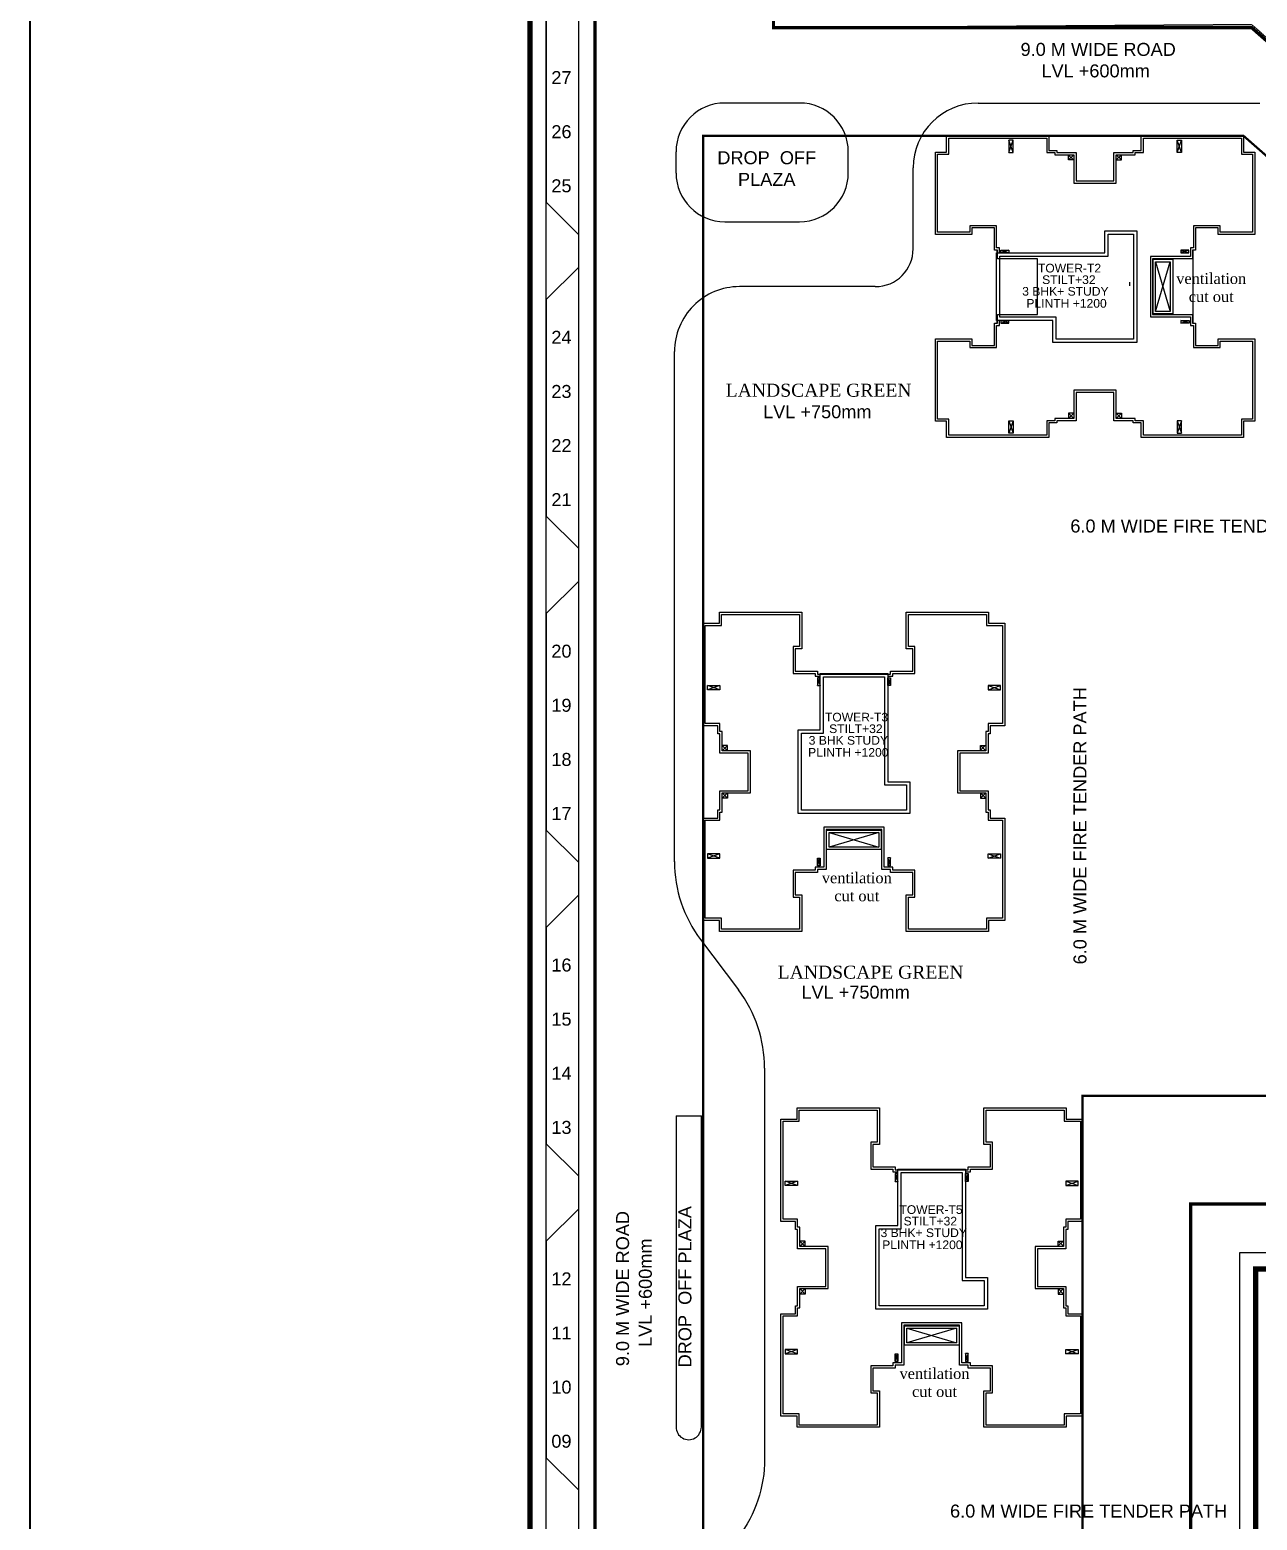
# Model space of a CAD drawing. Header units: millimetres. Extents: x 2061841 to 105821645, y -77612 to 48520811.
# Drawn here: x 105485084 to 105487679, y 48458273 to 48461424 of the extents above; entities that cross this region are included whole.
import ezdxf

# ---------------------------------------------------------------- set-up
doc = ezdxf.new("R2010")
doc.units = ezdxf.units.MM
doc.header["$LTSCALE"] = 10
doc.header["$MEASUREMENT"] = 0
for name, pattern in [('CENTER', [2, 1.25, -0.25, 0.25, -0.25]), ('DASHDOT', [1, 0.5, -0.25, 0, -0.25]), ('HIDDEN', [0.375, 0.25, -0.125])]:
    doc.linetypes.add(name, pattern=pattern)
for name, color, linetype in [('AC-GRND', 1, 'Continuous'), ('BORDER', 5, 'Continuous'), ('S-OPENING', 6, 'Continuous'), ('SHEET-TEXT', 7, 'Continuous')]:
    doc.layers.add(name, color=color, linetype=linetype)
doc.styles.add('Century', font='swiss.ttf')
doc.styles.add('Times', font='times.ttf')

# ---------------------------------------------------------------- blocks, each defined once
blk = doc.blocks.new('A$C82ecaa04')
at = {"layer": 'AC-GRND', "color": 2, "linetype": 'HIDDEN', "ltscale": 5}
blk.add_lwpolyline([(36173, -285933), (36173, -51647), (12900, -51647, -0.4142136), (8700, -47447), (8700, -46249), (8700, -38373), (6000, -38373), (6000, -27750), (6000, -24542), (8700, -24542), (8700, -6000), (28097, -6000), (52671, -27575), (52671, -54347), (52671, -66347), (96841, -66047), (146543, -109977), (146544, -130680), (142044, -130680), (142044, -170041), (125008, -170041), (125008, -175041), (91225, -175041), (91225, -240684)], format="xyb", dxfattribs=at)
blk = doc.blocks.new('TOWER-A TYPICAL FLOOR FRAMING PLAN N')
at = {"layer": 'BORDER', "color": 5}
blk.add_line((102722084.3, 48562374.5, 101.1), (102722084.3, 48502974.5, 101.1), dxfattribs=at)
at = {"layer": 'BORDER', "color": 5, "elevation": 101.1}
blk.add_lwpolyline([(102722083.8, 48561107.5), (102733583.8, 48561107.5), (102733583.8, 48552009), (102722083.8, 48552009)], close=True, dxfattribs=at)
at = {"layer": 'SHEET-TEXT', "color": 8}
for p, q in [((102723244.2, 48554393.6, 101.1), (102723244.2, 48559512.4, 101.1)), ((102723175.5, 48559469.2, 101.1), (102723175.5, 48559074.5, 101.1)), ((102723711.2, 48559284.4, 101.1), (102723553.1, 48559284.4, 101.1)), ((102724088.7, 48559284.4, 101.1), (102724684, 48559284.4, 101.1)), ((102723450.1, 48559136.4, 101.1), (102723450.1, 48559181.4, 101.1)), ((102723814.1, 48559136.4, 101.1), (102723814.1, 48559181.4, 101.1)), ((102723951.4, 48558976.2, 101.1), (102723951.4, 48559147.1, 101.1)), ((102723244.2, 48559005.9, 101.1), (102723175.5, 48559074.5, 101.1)), ((102723553.1, 48559033.4, 101.1), (102723711.2, 48559033.4, 101.1)), ((102723244.2, 48558937.2, 101.1), (102723175.5, 48558868.6, 101.1)), ((102723871.3, 48558896.1, 101.1), (102723584, 48558896.1, 101.1)), ((102723175.5, 48558868.6, 101.1), (102723175.5, 48558410.9, 101.1)), ((102723446.7, 48557680.1, 101.1), (102723446.7, 48558758.8, 101.1)), ((102723244.2, 48558342.3, 101.1), (102723175.5, 48558410.9, 101.1)), ((102723244.2, 48558273.6, 101.1), (102723175.5, 48558205, 101.1)), ((102723175.5, 48558205, 101.1), (102723175.5, 48557747.3, 101.1)), ((102723244.2, 48557678.7, 101.1), (102723175.5, 48557747.3, 101.1)), ((102723244.2, 48557610.1, 101.1), (102723175.5, 48557541.4, 101.1)), ((102723175.5, 48557541.4, 101.1), (102723175.5, 48557083.8, 101.1)), ((102723501.9, 48557515.5, 101.1), (102723582.1, 48557409.1, 101.1)), ((102723450.1, 48557142.8, 101.1), (102723450.1, 48556485.1, 101.1)), ((102723450.1, 48557142.8, 101.1), (102723503.5, 48557142.8, 101.1)), ((102723503.5, 48556485.1, 101.1), (102723503.5, 48557142.8, 101.1)), ((102723244.2, 48557015.1, 101.1), (102723175.5, 48557083.8, 101.1)), ((102723244.2, 48556946.5, 101.1), (102723175.5, 48556877.8, 101.1)), ((102723175.5, 48556877.8, 101.1), (102723175.5, 48556420.2, 101.1)), ((102723244.2, 48556351.5, 101.1), (102723175.5, 48556420.2, 101.1))]:
    blk.add_line(p, q, dxfattribs=at)
at = {"layer": 'SHEET-TEXT', "ltscale": 0.5}
for p, q in [((102724026.4, 48559176.1, 101.1), (102724026.4, 48559210.4, 101.1)), ((102724026.4, 48559210.4, 101.1), (102724233.6, 48559210.4, 101.1)), ((102724233.6, 48559210.4, 101.1), (102724233.6, 48559179.5, 101.1)), ((102724438.1, 48559179.5, 101.1), (102724438.1, 48559210.4, 101.1)), ((102724438.1, 48559210.4, 101.1), (102724645.3, 48559210.4, 101.1)), ((102724645.3, 48559210.4, 101.1), (102724645.3, 48559176.1, 101.1)), ((102724002.9, 48559011.1, 101.1), (102724002.9, 48559176.1, 101.1)), ((102724002.9, 48559176.1, 101.1), (102724026.4, 48559176.1, 101.1)), ((102724233.6, 48559179.5, 101.1), (102724250.7, 48559179.5, 101.1)), ((102724250.7, 48559179.5, 101.1), (102724250.7, 48559175, 101.1)), ((102724250.7, 48559175, 101.1), (102724291.3, 48559175, 101.1)), ((102724291.3, 48559175, 101.1), (102724291.3, 48559115.2, 101.1)), ((102724380.3, 48559115.2, 101.1), (102724380.3, 48559175, 101.1)), ((102724380.3, 48559175, 101.1), (102724421, 48559175, 101.1)), ((102724421, 48559175, 101.1), (102724421, 48559179.5, 101.1)), ((102724421, 48559179.5, 101.1), (102724438.1, 48559179.5, 101.1)), ((102724645.3, 48559176.1, 101.1), (102724668.8, 48559176.1, 101.1)), ((102724668.8, 48559176.1, 101.1), (102724668.8, 48559011.1, 101.1)), ((102724291.3, 48559115.2, 101.1), (102724335.8, 48559115.2, 101.1)), ((102724335.8, 48559115.2, 101.1), (102724380.3, 48559115.2, 101.1)), ((102724127.7, 48559024.8, 101.1), (102724071, 48559024.8, 101.1)), ((102724071, 48559024.8, 101.1), (102724071, 48559011.1, 101.1)), ((102724127.7, 48558977.9, 101.1), (102724127.7, 48559024.8, 101.1)), ((102724600.7, 48559024.8, 101.1), (102724544, 48559024.8, 101.1)), ((102724544, 48559024.8, 101.1), (102724544, 48558977.9, 101.1)), ((102724600.7, 48559011.1, 101.1), (102724600.7, 48559024.8, 101.1)), ((102724071, 48559011.1, 101.1), (102724002.9, 48559011.1, 101.1)), ((102724668.8, 48559011.1, 101.1), (102724600.7, 48559011.1, 101.1)), ((102724133.6, 48558977.9, 101.1), (102724127.7, 48558977.9, 101.1)), ((102724133.6, 48558967.6, 101.1), (102724133.6, 48558977.9, 101.1)), ((102724453, 48558959.6, 101.1), (102724453, 48558832.6, 101.1)), ((102724537.5, 48558959.6, 101.1), (102724453, 48558959.6, 101.1)), ((102724544, 48558977.9, 101.1), (102724537.5, 48558977.9, 101.1)), ((102724537.5, 48558977.9, 101.1), (102724537.5, 48558959.6, 101.1)), ((102724453, 48558832.6, 101.1), (102724537.5, 48558832.6, 101.1)), ((102724537.5, 48558832.6, 101.1), (102724537.5, 48558814.3, 101.1)), ((102724127.7, 48558767.4, 101.1), (102724127.7, 48558814.3, 101.1)), ((102724127.7, 48558814.3, 101.1), (102724133.6, 48558814.3, 101.1)), ((102724133.6, 48558814.3, 101.1), (102724133.6, 48558824.6, 101.1)), ((102724537.5, 48558814.3, 101.1), (102724544, 48558814.3, 101.1)), ((102724544, 48558814.3, 101.1), (102724544, 48558767.4, 101.1)), ((102724002.9, 48558616.2, 101.1), (102724002.9, 48558781.1, 101.1)), ((102724002.9, 48558781.1, 101.1), (102724071, 48558781.1, 101.1)), ((102724071, 48558781.1, 101.1), (102724071, 48558767.4, 101.1)), ((102724071, 48558767.4, 101.1), (102724127.7, 48558767.4, 101.1)), ((102724544, 48558767.4, 101.1), (102724600.7, 48558767.4, 101.1)), ((102724600.7, 48558767.4, 101.1), (102724600.7, 48558781.1, 101.1)), ((102724600.7, 48558781.1, 101.1), (102724668.8, 48558781.1, 101.1)), ((102724668.8, 48558781.1, 101.1), (102724668.8, 48558616.2, 101.1)), ((102724335.8, 48558677, 101.1), (102724291.3, 48558677, 101.1)), ((102724291.3, 48558677, 101.1), (102724291.3, 48558617.3, 101.1)), ((102724380.3, 48558677, 101.1), (102724335.8, 48558677, 101.1)), ((102724380.3, 48558617.3, 101.1), (102724380.3, 48558677, 101.1)), ((102724026.4, 48558616.2, 101.1), (102724002.9, 48558616.2, 101.1)), ((102724026.4, 48558581.8, 101.1), (102724026.4, 48558616.2, 101.1)), ((102724250.7, 48558612.7, 101.1), (102724233.6, 48558612.7, 101.1)), ((102724233.6, 48558612.7, 101.1), (102724233.6, 48558581.8, 101.1)), ((102724291.3, 48558617.3, 101.1), (102724250.7, 48558617.3, 101.1)), ((102724250.7, 48558617.3, 101.1), (102724250.7, 48558612.7, 101.1)), ((102724421, 48558617.3, 101.1), (102724380.3, 48558617.3, 101.1)), ((102724421, 48558612.7, 101.1), (102724421, 48558617.3, 101.1)), ((102724438.1, 48558612.7, 101.1), (102724421, 48558612.7, 101.1)), ((102724438.1, 48558581.8, 101.1), (102724438.1, 48558612.7, 101.1)), ((102724668.8, 48558616.2, 101.1), (102724645.3, 48558616.2, 101.1)), ((102724645.3, 48558616.2, 101.1), (102724645.3, 48558581.8, 101.1)), ((102724233.6, 48558581.8, 101.1), (102724026.4, 48558581.8, 101.1)), ((102724645.3, 48558581.8, 101.1), (102724438.1, 48558581.8, 101.1)), ((102723546.2, 48558179.7, 101.1), (102723546.2, 48558203.1, 101.1)), ((102723546.2, 48558203.1, 101.1), (102723711.2, 48558203.1, 101.1)), ((102723711.2, 48558203.1, 101.1), (102723711.2, 48558135.1, 101.1)), ((102723941.2, 48558135.1, 101.1), (102723941.2, 48558203.1, 101.1)), ((102723941.2, 48558203.1, 101.1), (102724106.1, 48558203.1, 101.1)), ((102724106.1, 48558203.1, 101.1), (102724106.1, 48558179.7, 101.1)), ((102723511.9, 48557972.5, 101.1), (102723511.9, 48558179.7, 101.1)), ((102723511.9, 48558179.7, 101.1), (102723546.2, 48558179.7, 101.1)), ((102724106.1, 48558179.7, 101.1), (102724140.5, 48558179.7, 101.1)), ((102724140.5, 48558179.7, 101.1), (102724140.5, 48557972.5, 101.1)), ((102723711.2, 48558135.1, 101.1), (102723697.5, 48558135.1, 101.1)), ((102723697.5, 48558135.1, 101.1), (102723697.5, 48558078.3, 101.1)), ((102723954.9, 48558135.1, 101.1), (102723941.2, 48558135.1, 101.1)), ((102723954.9, 48558078.3, 101.1), (102723954.9, 48558135.1, 101.1)), ((102723697.5, 48558078.3, 101.1), (102723744.4, 48558078.3, 101.1)), ((102723744.4, 48558078.3, 101.1), (102723744.4, 48558072.5, 101.1)), ((102723744.4, 48558072.5, 101.1), (102723754.7, 48558072.5, 101.1)), ((102723897.7, 48558072.5, 101.1), (102723908, 48558072.5, 101.1)), ((102723908, 48558072.5, 101.1), (102723908, 48558078.3, 101.1)), ((102723908, 48558078.3, 101.1), (102723954.9, 48558078.3, 101.1)), ((102723542.8, 48557972.5, 101.1), (102723511.9, 48557972.5, 101.1)), ((102723542.8, 48557955.3, 101.1), (102723542.8, 48557972.5, 101.1)), ((102723547.4, 48557955.3, 101.1), (102723542.8, 48557955.3, 101.1)), ((102723547.4, 48557914.7, 101.1), (102723547.4, 48557955.3, 101.1)), ((102724109.6, 48557955.3, 101.1), (102724105, 48557955.3, 101.1)), ((102724105, 48557955.3, 101.1), (102724105, 48557914.7, 101.1)), ((102724140.5, 48557972.5, 101.1), (102724109.6, 48557972.5, 101.1)), ((102724109.6, 48557972.5, 101.1), (102724109.6, 48557955.3, 101.1)), ((102723607.1, 48557914.7, 101.1), (102723547.4, 48557914.7, 101.1)), ((102723607.1, 48557870.2, 101.1), (102723607.1, 48557914.7, 101.1)), ((102724105, 48557914.7, 101.1), (102724045.3, 48557914.7, 101.1)), ((102724045.3, 48557914.7, 101.1), (102724045.3, 48557870.2, 101.1)), ((102723607.1, 48557825.7, 101.1), (102723607.1, 48557870.2, 101.1)), ((102724045.3, 48557870.2, 101.1), (102724045.3, 48557825.7, 101.1)), ((102723547.4, 48557785.1, 101.1), (102723547.4, 48557825.7, 101.1)), ((102723547.4, 48557825.7, 101.1), (102723607.1, 48557825.7, 101.1)), ((102724045.3, 48557825.7, 101.1), (102724105, 48557825.7, 101.1)), ((102724105, 48557825.7, 101.1), (102724105, 48557785.1, 101.1)), ((102723511.9, 48557560.7, 101.1), (102723511.9, 48557767.9, 101.1)), ((102723511.9, 48557767.9, 101.1), (102723542.8, 48557767.9, 101.1)), ((102723542.8, 48557767.9, 101.1), (102723542.8, 48557785.1, 101.1)), ((102723542.8, 48557785.1, 101.1), (102723547.4, 48557785.1, 101.1)), ((102724105, 48557785.1, 101.1), (102724109.6, 48557785.1, 101.1)), ((102724109.6, 48557785.1, 101.1), (102724109.6, 48557767.9, 101.1)), ((102724109.6, 48557767.9, 101.1), (102724140.5, 48557767.9, 101.1)), ((102724140.5, 48557767.9, 101.1), (102724140.5, 48557560.7, 101.1)), ((102723889.7, 48557753, 101.1), (102723762.7, 48557753, 101.1)), ((102723762.7, 48557753, 101.1), (102723762.7, 48557668.5, 101.1)), ((102723889.7, 48557668.5, 101.1), (102723889.7, 48557753, 101.1)), ((102723744.4, 48557662.1, 101.1), (102723697.5, 48557662.1, 101.1)), ((102723697.5, 48557662.1, 101.1), (102723697.5, 48557605.3, 101.1)), ((102723762.7, 48557668.5, 101.1), (102723744.4, 48557668.5, 101.1)), ((102723744.4, 48557668.5, 101.1), (102723744.4, 48557662.1, 101.1)), ((102723908, 48557668.5, 101.1), (102723889.7, 48557668.5, 101.1)), ((102723908, 48557662.1, 101.1), (102723908, 48557668.5, 101.1)), ((102723954.9, 48557662.1, 101.1), (102723908, 48557662.1, 101.1)), ((102723954.9, 48557605.3, 101.1), (102723954.9, 48557662.1, 101.1)), ((102723697.5, 48557605.3, 101.1), (102723711.2, 48557605.3, 101.1)), ((102723711.2, 48557605.3, 101.1), (102723711.2, 48557537.3, 101.1)), ((102723941.2, 48557537.3, 101.1), (102723941.2, 48557605.3, 101.1)), ((102723941.2, 48557605.3, 101.1), (102723954.9, 48557605.3, 101.1)), ((102723546.2, 48557560.7, 101.1), (102723511.9, 48557560.7, 101.1)), ((102723546.2, 48557537.3, 101.1), (102723546.2, 48557560.7, 101.1)), ((102723711.2, 48557537.3, 101.1), (102723546.2, 48557537.3, 101.1)), ((102724106.1, 48557537.3, 101.1), (102723941.2, 48557537.3, 101.1)), ((102724140.5, 48557560.7, 101.1), (102724106.1, 48557560.7, 101.1)), ((102724106.1, 48557560.7, 101.1), (102724106.1, 48557537.3, 101.1)), ((102723676.2, 48556924.5, 101.1), (102723676.2, 48557131.7, 101.1)), ((102723676.2, 48557131.7, 101.1), (102723710.6, 48557131.7, 101.1)), ((102723710.6, 48557131.7, 101.1), (102723710.6, 48557155.1, 101.1)), ((102723710.6, 48557155.1, 101.1), (102723875.5, 48557155.1, 101.1)), ((102723875.5, 48557155.1, 101.1), (102723875.5, 48557087, 101.1)), ((102724105.5, 48557087, 101.1), (102724105.5, 48557155.1, 101.1)), ((102724105.5, 48557155.1, 101.1), (102724270.5, 48557155.1, 101.1)), ((102724270.5, 48557155.1, 101.1), (102724270.5, 48557131.7, 101.1)), ((102724270.5, 48557131.7, 101.1), (102724304.8, 48557131.7, 101.1)), ((102724304.8, 48557131.7, 101.1), (102724304.8, 48556924.5, 101.1)), ((102723875.5, 48557087, 101.1), (102723861.8, 48557087, 101.1)), ((102723861.8, 48557087, 101.1), (102723861.8, 48557030.3, 101.1)), ((102724119.2, 48557087, 101.1), (102724105.5, 48557087, 101.1)), ((102724119.2, 48557030.3, 101.1), (102724119.2, 48557087, 101.1)), ((102723861.8, 48557030.3, 101.1), (102723908.7, 48557030.3, 101.1)), ((102723908.7, 48557030.3, 101.1), (102723908.7, 48557024.5, 101.1)), ((102723908.7, 48557024.5, 101.1), (102723919, 48557024.5, 101.1)), ((102724062, 48557024.5, 101.1), (102724072.3, 48557024.5, 101.1)), ((102724072.3, 48557024.5, 101.1), (102724072.3, 48557030.3, 101.1)), ((102724072.3, 48557030.3, 101.1), (102724119.2, 48557030.3, 101.1)), ((102723707.1, 48556924.5, 101.1), (102723676.2, 48556924.5, 101.1)), ((102723707.1, 48556907.3, 101.1), (102723707.1, 48556924.5, 101.1)), ((102723711.7, 48556907.3, 101.1), (102723707.1, 48556907.3, 101.1)), ((102723711.7, 48556866.7, 101.1), (102723711.7, 48556907.3, 101.1)), ((102724273.9, 48556907.3, 101.1), (102724269.3, 48556907.3, 101.1)), ((102724269.3, 48556907.3, 101.1), (102724269.3, 48556866.7, 101.1)), ((102724304.8, 48556924.5, 101.1), (102724273.9, 48556924.5, 101.1)), ((102724273.9, 48556924.5, 101.1), (102724273.9, 48556907.3, 101.1)), ((102723771.4, 48556866.7, 101.1), (102723711.7, 48556866.7, 101.1)), ((102723771.4, 48556822.2, 101.1), (102723771.4, 48556866.7, 101.1)), ((102724269.3, 48556866.7, 101.1), (102724209.6, 48556866.7, 101.1)), ((102724209.6, 48556866.7, 101.1), (102724209.6, 48556822.2, 101.1)), ((102723771.4, 48556777.7, 101.1), (102723771.4, 48556822.2, 101.1)), ((102724209.6, 48556822.2, 101.1), (102724209.6, 48556777.7, 101.1)), ((102723711.7, 48556737.1, 101.1), (102723711.7, 48556777.7, 101.1)), ((102723711.7, 48556777.7, 101.1), (102723771.4, 48556777.7, 101.1)), ((102724209.6, 48556777.7, 101.1), (102724269.3, 48556777.7, 101.1)), ((102724269.3, 48556777.7, 101.1), (102724269.3, 48556737.1, 101.1)), ((102723676.2, 48556512.7, 101.1), (102723676.2, 48556719.9, 101.1)), ((102723676.2, 48556719.9, 101.1), (102723707.1, 48556719.9, 101.1)), ((102723707.1, 48556719.9, 101.1), (102723707.1, 48556737.1, 101.1)), ((102723707.1, 48556737.1, 101.1), (102723711.7, 48556737.1, 101.1)), ((102724269.3, 48556737.1, 101.1), (102724273.9, 48556737.1, 101.1)), ((102724273.9, 48556737.1, 101.1), (102724273.9, 48556719.9, 101.1)), ((102724273.9, 48556719.9, 101.1), (102724304.8, 48556719.9, 101.1)), ((102724304.8, 48556719.9, 101.1), (102724304.8, 48556512.7, 101.1)), ((102724054, 48556705, 101.1), (102723927, 48556705, 101.1)), ((102723927, 48556705, 101.1), (102723927, 48556620.5, 101.1)), ((102724054, 48556620.5, 101.1), (102724054, 48556705, 101.1)), ((102723908.7, 48556614.1, 101.1), (102723861.8, 48556614.1, 101.1)), ((102723861.8, 48556614.1, 101.1), (102723861.8, 48556557.3, 101.1)), ((102723927, 48556620.5, 101.1), (102723908.7, 48556620.5, 101.1)), ((102723908.7, 48556620.5, 101.1), (102723908.7, 48556614.1, 101.1)), ((102724072.3, 48556620.5, 101.1), (102724054, 48556620.5, 101.1)), ((102724072.3, 48556614.1, 101.1), (102724072.3, 48556620.5, 101.1)), ((102724119.2, 48556614.1, 101.1), (102724072.3, 48556614.1, 101.1)), ((102724119.2, 48556557.3, 101.1), (102724119.2, 48556614.1, 101.1)), ((102723861.8, 48556557.3, 101.1), (102723875.5, 48556557.3, 101.1)), ((102723875.5, 48556557.3, 101.1), (102723875.5, 48556489.2, 101.1)), ((102724105.5, 48556489.2, 101.1), (102724105.5, 48556557.3, 101.1)), ((102724105.5, 48556557.3, 101.1), (102724119.2, 48556557.3, 101.1)), ((102723710.6, 48556512.7, 101.1), (102723676.2, 48556512.7, 101.1)), ((102723710.6, 48556489.2, 101.1), (102723710.6, 48556512.7, 101.1)), ((102724304.8, 48556512.7, 101.1), (102724270.5, 48556512.7, 101.1)), ((102724270.5, 48556512.7, 101.1), (102724270.5, 48556489.2, 101.1)), ((102723875.5, 48556489.2, 101.1), (102723710.6, 48556489.2, 101.1)), ((102724270.5, 48556489.2, 101.1), (102724105.5, 48556489.2, 101.1))]:
    blk.add_line(p, q, dxfattribs=at)
at = {"layer": 'SHEET-TEXT', "ltscale": 3500}
for p, q in [((102724162.5, 48559179.5, 101.1), (102724153.4, 48559205.8, 101.1)), ((102724153.4, 48559179.5, 101.1), (102724162.5, 48559205.8, 101.1)), ((102724509.2, 48559179.5, 101.1), (102724518.3, 48559205.8, 101.1)), ((102724518.3, 48559179.5, 101.1), (102724509.2, 48559205.8, 101.1)), ((102724380.3, 48559175, 101.1), (102724391.8, 48559163.9, 101.1)), ((102724391.8, 48559175, 101.1), (102724380.3, 48559163.9, 101.1)), ((102724290.2, 48559173.8, 101.1), (102724279.9, 48559163.9, 101.1)), ((102724279.9, 48559173.8, 101.1), (102724290.2, 48559163.9, 101.1)), ((102724137, 48558973.4, 101.1), (102724153.6, 48558967.6, 101.1)), ((102724153.6, 48558973.4, 101.1), (102724137, 48558967.6, 101.1)), ((102724534.1, 48558973.4, 101.1), (102724517.5, 48558967.6, 101.1)), ((102724517.5, 48558973.4, 101.1), (102724534.1, 48558967.6, 101.1)), ((102724137, 48558818.9, 101.1), (102724153.6, 48558824.6, 101.1)), ((102724153.6, 48558818.9, 101.1), (102724137, 48558824.6, 101.1)), ((102724534.7, 48558818.9, 101.1), (102724517.5, 48558824.6, 101.1)), ((102724517.5, 48558818.9, 101.1), (102724534.7, 48558824.6, 101.1)), ((102724162.5, 48558612.7, 101.1), (102724153.4, 48558586.4, 101.1)), ((102724153.4, 48558612.7, 101.1), (102724162.5, 48558586.4, 101.1)), ((102724291.3, 48558617.3, 101.1), (102724279.9, 48558628.4, 101.1)), ((102724279.9, 48558617.3, 101.1), (102724291.3, 48558628.4, 101.1)), ((102724380.3, 48558617.3, 101.1), (102724391.8, 48558628.4, 101.1)), ((102724391.8, 48558617.3, 101.1), (102724380.3, 48558628.4, 101.1)), ((102724509.2, 48558612.7, 101.1), (102724518.3, 48558586.4, 101.1)), ((102724518.3, 48558612.7, 101.1), (102724509.2, 48558586.4, 101.1)), ((102723542.8, 48558043.5, 101.1), (102723516.5, 48558052.7, 101.1)), ((102723542.8, 48558052.7, 101.1), (102723516.5, 48558043.5, 101.1)), ((102723748.9, 48558069, 101.1), (102723754.7, 48558052.5, 101.1)), ((102723748.9, 48558052.5, 101.1), (102723754.7, 48558069, 101.1)), ((102723903.4, 48558069, 101.1), (102723897.7, 48558052.5, 101.1)), ((102723903.4, 48558052.5, 101.1), (102723897.7, 48558069, 101.1)), ((102724109.6, 48558043.5, 101.1), (102724135.9, 48558052.7, 101.1)), ((102724109.6, 48558052.7, 101.1), (102724135.9, 48558043.5, 101.1)), ((102723547.4, 48557914.7, 101.1), (102723558.5, 48557926.1, 101.1)), ((102723547.4, 48557926.1, 101.1), (102723558.5, 48557914.7, 101.1)), ((102724103.9, 48557915.8, 101.1), (102724093.9, 48557926.1, 101.1)), ((102724103.9, 48557926.1, 101.1), (102724093.9, 48557915.8, 101.1)), ((102723547.4, 48557825.7, 101.1), (102723558.5, 48557814.3, 101.1)), ((102723547.4, 48557814.3, 101.1), (102723558.5, 48557825.7, 101.1)), ((102724105, 48557825.7, 101.1), (102724093.9, 48557814.3, 101.1)), ((102724105, 48557814.3, 101.1), (102724093.9, 48557825.7, 101.1)), ((102723542.8, 48557696.9, 101.1), (102723516.5, 48557687.7, 101.1)), ((102723542.8, 48557687.7, 101.1), (102723516.5, 48557696.9, 101.1)), ((102724109.6, 48557696.9, 101.1), (102724135.9, 48557687.7, 101.1)), ((102724109.6, 48557687.7, 101.1), (102724135.9, 48557696.9, 101.1)), ((102723748.9, 48557671.3, 101.1), (102723754.7, 48557688.5, 101.1)), ((102723748.9, 48557688.5, 101.1), (102723754.7, 48557671.3, 101.1)), ((102723903.4, 48557671.9, 101.1), (102723897.7, 48557688.5, 101.1)), ((102723903.4, 48557688.5, 101.1), (102723897.7, 48557671.9, 101.1)), ((102723707.1, 48556995.5, 101.1), (102723680.8, 48557004.7, 101.1)), ((102723707.1, 48557004.7, 101.1), (102723680.8, 48556995.5, 101.1)), ((102723913.3, 48557021, 101.1), (102723919, 48557004.4, 101.1)), ((102723913.3, 48557004.4, 101.1), (102723919, 48557021, 101.1)), ((102724067.8, 48557021, 101.1), (102724062, 48557004.4, 101.1)), ((102724067.8, 48557004.4, 101.1), (102724062, 48557021, 101.1)), ((102724273.9, 48556995.5, 101.1), (102724300.2, 48557004.7, 101.1)), ((102724273.9, 48557004.7, 101.1), (102724300.2, 48556995.5, 101.1)), ((102723711.7, 48556866.7, 101.1), (102723722.8, 48556878.1, 101.1)), ((102723711.7, 48556878.1, 101.1), (102723722.8, 48556866.7, 101.1)), ((102724268.2, 48556867.8, 101.1), (102724258.2, 48556878.1, 101.1)), ((102724268.2, 48556878.1, 101.1), (102724258.2, 48556867.8, 101.1)), ((102723711.7, 48556777.7, 101.1), (102723722.8, 48556766.2, 101.1)), ((102723711.7, 48556766.2, 101.1), (102723722.8, 48556777.7, 101.1)), ((102724269.3, 48556777.7, 101.1), (102724258.2, 48556766.2, 101.1)), ((102724269.3, 48556766.2, 101.1), (102724258.2, 48556777.7, 101.1)), ((102723707.1, 48556648.9, 101.1), (102723680.8, 48556639.7, 101.1)), ((102723707.1, 48556639.7, 101.1), (102723680.8, 48556648.9, 101.1)), ((102723913.3, 48556623.3, 101.1), (102723919, 48556640.5, 101.1)), ((102723913.3, 48556640.5, 101.1), (102723919, 48556623.3, 101.1)), ((102724067.8, 48556623.9, 101.1), (102724062, 48556640.5, 101.1)), ((102724067.8, 48556640.5, 101.1), (102724062, 48556623.9, 101.1)), ((102724273.9, 48556648.9, 101.1), (102724300.2, 48556639.7, 101.1)), ((102724273.9, 48556639.7, 101.1), (102724300.2, 48556648.9, 101.1))]:
    blk.add_line(p, q, dxfattribs=at)
at = {"layer": 'SHEET-TEXT'}
for p, q in [((102724464, 48558843.6, 101.1), (102724495, 48558948.6, 101.1)), ((102724464, 48558948.6, 101.1), (102724495, 48558843.6, 101.1)), ((102724408.8, 48558905.4, 101.1), (102724408.8, 48558898.2, 101.1)), ((102723773.7, 48557742.1, 101.1), (102723878.7, 48557711.1, 101.1)), ((102723878.7, 48557742.1, 101.1), (102723773.7, 48557711.1, 101.1)), ((102723938, 48556694, 101.1), (102724043, 48556663.1, 101.1)), ((102724043, 48556694, 101.1), (102723938, 48556663.1, 101.1))]:
    blk.add_line(p, q, dxfattribs=at)
at = {"layer": 'SHEET-TEXT', "linetype": 'CENTER', "ltscale": 3, "const_width": 11.4, "elevation": 101.1}
for points in [[(102725943.6, 48558913.6), (102725941.3, 48556819.3), (102724675.5, 48556819.3), (102724675.5, 48555591.8)], [(102723141.2, 48554295.5), (102723141.2, 48559581), (102722450.8, 48559581), (102722450.8, 48560961.9), (102723793.3, 48560961.9), (102723793.3, 48559581), (102724787.8, 48559581), (102725620.2, 48559581.1), (102726209.8, 48559063.5), (102726209.8, 48558929.6), (102725943.6, 48558929.5)]]:
    blk.add_lwpolyline(points, dxfattribs=at)
at = {"layer": 'SHEET-TEXT', "color": 8, "elevation": 101.1}
blk.add_lwpolyline([(102723199.7, 48554290.8), (102723175.5, 48554311.4), (102723175.5, 48559615.4), (102722485.1, 48559615.4), (102722485.1, 48560927.6), (102723201.8, 48560927.6), (102723759, 48560438.5), (102723759, 48559546.7), (102724774.9, 48559546.7), (102725907, 48558552.9), (102725907, 48556853.6), (102724641.2, 48556853.6), (102724641.2, 48555557.5), (102727709.8, 48555557.5), (102727709.8, 48555519.1), (102729244.1, 48555519.1), (102729244.1, 48555404.1), (102729739.9, 48555404.1), (102729919.5, 48555245.2), (102729409.7, 48554130.2), (102727709.8, 48554130.2), (102727709.8, 48554091.8), (102723434, 48554091.8), (102723418.8, 48554104.7)], dxfattribs=at)
at = {"layer": 'SHEET-TEXT', "color": 8, "linetype": 'DASHDOT', "ltscale": 5, "const_width": 6.86, "elevation": 101.1}
blk.add_lwpolyline([(102729141.2, 48555416.2), (102727606.8, 48555416.2), (102727606.8, 48555454.5), (102724538.2, 48555454.5), (102724538.2, 48556956.6), (102725804, 48556956.6), (102725804, 48558445.4), (102724666.7, 48559443.8), (102723656, 48559443.8), (102723656, 48560331), (102723093.7, 48560824.6), (102722588, 48560824.6), (102722588, 48559718.3), (102723278.5, 48559718.3), (102723278.5, 48554419.1), (102723542.5, 48554194.8), (102727606.8, 48554194.8), (102727606.8, 48554233.2), (102729343.3, 48554233.2), (102729794.1, 48555218.6), (102729700.9, 48555301.1), (102729141.1, 48555301.1)], close=True, dxfattribs=at)
at = {"layer": 'SHEET-TEXT', "color": 8, "linetype": 'HIDDEN', "ltscale": 10, "const_width": 4.58, "elevation": 101.1}
blk.add_lwpolyline([(102725575.2, 48558402.6), (102725575.2, 48557185.4), (102724309.4, 48557185.4), (102724309.4, 48555225.7), (102727378, 48555225.7), (102727378, 48555187.3), (102728912.3, 48555187.3), (102728912.3, 48555072.3), (102729475.6, 48555072.3), (102729196.5, 48554462), (102727378, 48554462), (102727378, 48554423.6), (102723555.9, 48554423.6), (102723507.3, 48554464.9), (102723507.3, 48559214.9), (102724649.9, 48559214.9)], close=True, dxfattribs=at)
at = {"layer": 'SHEET-TEXT', "ltscale": 0.5, "elevation": 101.1}
for points in [[(102724129, 48558967.6), (102724129, 48558973.4), (102724123.1, 48558973.4), (102724123.1, 48559020.3), (102724075.6, 48559020.3), (102724075.6, 48559006.5), (102723998.3, 48559006.5), (102723998.3, 48559180.7), (102724021.8, 48559180.7), (102724021.8, 48559215), (102724238.1, 48559215), (102724238.1, 48559184.1), (102724255.3, 48559184.1), (102724255.3, 48559179.5), (102724295.9, 48559179.5), (102724295.9, 48559119.8), (102724335.8, 48559119.8), (102724375.8, 48559119.8), (102724375.8, 48559179.5), (102724416.4, 48559179.5), (102724416.4, 48559184.1), (102724433.5, 48559184.1), (102724433.5, 48559215), (102724649.9, 48559215), (102724649.9, 48559180.7), (102724673.4, 48559180.7), (102724673.4, 48559006.5), (102724596.1, 48559006.5), (102724596.1, 48559020.3), (102724548.5, 48559020.3), (102724548.5, 48558973.4), (102724542.1, 48558973.4), (102724542.1, 48558955.1)], [(102724542.1, 48558955.1), (102724457.6, 48558955.1), (102724457.6, 48558837.2), (102724542.1, 48558837.2), (102724542.1, 48558818.9), (102724548.5, 48558818.9), (102724548.5, 48558772), (102724596.1, 48558772), (102724596.1, 48558785.7), (102724673.4, 48558785.7), (102724673.4, 48558611.6), (102724649.9, 48558611.6), (102724649.9, 48558577.3), (102724433.5, 48558577.3), (102724433.5, 48558608.2), (102724416.4, 48558608.2), (102724416.4, 48558612.7), (102724375.8, 48558612.7), (102724375.8, 48558672.5), (102724335.8, 48558672.5), (102724295.9, 48558672.5), (102724295.9, 48558612.7), (102724255.3, 48558612.7), (102724255.3, 48558608.2), (102724238.1, 48558608.2), (102724238.1, 48558577.3), (102724021.8, 48558577.3), (102724021.8, 48558611.6), (102723998.3, 48558611.6), (102723998.3, 48558785.7), (102724075.6, 48558785.7), (102724075.6, 48558772), (102724123.1, 48558772), (102724123.1, 48558818.9), (102724129, 48558818.9), (102724129, 48558824.6)], [(102723885.1, 48557663.9), (102723885.1, 48557748.5), (102723767.3, 48557748.5), (102723767.3, 48557663.9), (102723748.9, 48557663.9), (102723748.9, 48557657.5), (102723702, 48557657.5), (102723702, 48557609.9), (102723715.8, 48557609.9), (102723715.8, 48557532.7), (102723541.6, 48557532.7), (102723541.6, 48557556.1), (102723507.3, 48557556.1), (102723507.3, 48557772.5), (102723538.2, 48557772.5), (102723538.2, 48557789.7), (102723542.8, 48557789.7), (102723542.8, 48557830.3), (102723602.5, 48557830.3), (102723602.5, 48557870.2), (102723602.5, 48557910.1), (102723542.8, 48557910.1), (102723542.8, 48557950.7), (102723538.2, 48557950.7), (102723538.2, 48557967.9), (102723507.3, 48557967.9), (102723507.3, 48558184.3), (102723541.6, 48558184.3), (102723541.6, 48558207.7), (102723715.8, 48558207.7), (102723715.8, 48558130.5), (102723702, 48558130.5), (102723702, 48558082.9), (102723748.9, 48558082.9), (102723748.9, 48558077.1), (102723754.7, 48558077.1)], [(102723897.7, 48558077.1), (102723903.4, 48558077.1), (102723903.4, 48558082.9), (102723950.3, 48558082.9), (102723950.3, 48558130.5), (102723936.6, 48558130.5), (102723936.6, 48558207.7), (102724110.7, 48558207.7), (102724110.7, 48558184.3), (102724145, 48558184.3), (102724145, 48557967.9), (102724114.2, 48557967.9), (102724114.2, 48557950.7), (102724109.6, 48557950.7), (102724109.6, 48557910.1), (102724049.9, 48557910.1), (102724049.9, 48557870.2), (102724049.9, 48557830.3), (102724109.6, 48557830.3), (102724109.6, 48557789.7), (102724114.2, 48557789.7), (102724114.2, 48557772.5), (102724145, 48557772.5), (102724145, 48557556.1), (102724110.7, 48557556.1), (102724110.7, 48557532.7), (102723936.6, 48557532.7), (102723936.6, 48557609.9), (102723950.3, 48557609.9), (102723950.3, 48557657.5), (102723903.4, 48557657.5), (102723903.4, 48557663.9), (102723885.1, 48557663.9)], [(102724049.4, 48556615.9), (102724049.4, 48556700.5), (102723931.6, 48556700.5), (102723931.6, 48556615.9), (102723913.3, 48556615.9), (102723913.3, 48556609.5), (102723866.4, 48556609.5), (102723866.4, 48556561.9), (102723880.1, 48556561.9), (102723880.1, 48556484.7), (102723706, 48556484.7), (102723706, 48556508.1), (102723671.7, 48556508.1), (102723671.7, 48556724.5), (102723702.5, 48556724.5), (102723702.5, 48556741.6), (102723707.1, 48556741.6), (102723707.1, 48556782.3), (102723766.8, 48556782.3), (102723766.8, 48556822.2), (102723766.8, 48556862.1), (102723707.1, 48556862.1), (102723707.1, 48556902.7), (102723702.5, 48556902.7), (102723702.5, 48556919.9), (102723671.7, 48556919.9), (102723671.7, 48557136.2), (102723706, 48557136.2), (102723706, 48557159.7), (102723880.1, 48557159.7), (102723880.1, 48557082.5), (102723866.4, 48557082.5), (102723866.4, 48557034.9), (102723913.3, 48557034.9), (102723913.3, 48557029), (102723919, 48557029)], [(102724062, 48557029), (102724067.8, 48557029), (102724067.8, 48557034.9), (102724114.7, 48557034.9), (102724114.7, 48557082.5), (102724100.9, 48557082.5), (102724100.9, 48557159.7), (102724275.1, 48557159.7), (102724275.1, 48557136.2), (102724309.4, 48557136.2), (102724309.4, 48556919.9), (102724278.5, 48556919.9), (102724278.5, 48556902.7), (102724273.9, 48556902.7), (102724273.9, 48556862.1), (102724214.2, 48556862.1), (102724214.2, 48556822.2), (102724214.2, 48556782.3), (102724273.9, 48556782.3), (102724273.9, 48556741.6), (102724278.5, 48556741.6), (102724278.5, 48556724.5), (102724309.4, 48556724.5), (102724309.4, 48556508.1), (102724275.1, 48556508.1), (102724275.1, 48556484.7), (102724100.9, 48556484.7), (102724100.9, 48556561.9), (102724114.7, 48556561.9), (102724114.7, 48556609.5), (102724067.8, 48556609.5), (102724067.8, 48556615.9), (102724049.4, 48556615.9)]]:
    blk.add_lwpolyline(points, dxfattribs=at)
at = {"layer": 'SHEET-TEXT', "color": 1, "ltscale": 0.5, "elevation": 101.1}
for points in [[(102724542.7, 48558973.4), (102724542.7, 48558818.9), (102724548.5, 48558818.9), (102724548.5, 48558772), (102724596.1, 48558772), (102724596.1, 48558785.7), (102724673.4, 48558785.7), (102724673.4, 48558611.6), (102724649.9, 48558611.6), (102724649.9, 48558577.3), (102724433.5, 48558577.3), (102724433.5, 48558608.2), (102724416.4, 48558608.2), (102724416.4, 48558612.7), (102724375.8, 48558612.7), (102724375.8, 48558672.5), (102724335.8, 48558672.5), (102724295.9, 48558672.5), (102724295.9, 48558612.7), (102724255.3, 48558612.7), (102724255.3, 48558608.2), (102724238.1, 48558608.2), (102724238.1, 48558577.3), (102724021.8, 48558577.3), (102724021.8, 48558611.6), (102723998.3, 48558611.6), (102723998.3, 48558785.7), (102724075.6, 48558785.7), (102724075.6, 48558772), (102724123.1, 48558772), (102724123.1, 48558818.9), (102724129.6, 48558818.9), (102724129.6, 48558837.2), (102724214.1, 48558837.2), (102724214.1, 48558955.1), (102724129.6, 48558955.1), (102724129.6, 48558973.4), (102724123.1, 48558973.4), (102724123.1, 48559020.3), (102724075.6, 48559020.3), (102724075.6, 48559006.5), (102723998.3, 48559006.5), (102723998.3, 48559180.7), (102724021.8, 48559180.7), (102724021.8, 48559215), (102724238.1, 48559215), (102724238.1, 48559184.1), (102724255.3, 48559184.1), (102724255.3, 48559179.5), (102724295.9, 48559179.5), (102724295.9, 48559119.8), (102724335.8, 48559119.8), (102724375.8, 48559119.8), (102724375.8, 48559179.5), (102724416.4, 48559179.5), (102724416.4, 48559184.1), (102724433.5, 48559184.1), (102724433.5, 48559215), (102724649.9, 48559215), (102724649.9, 48559180.7), (102724673.4, 48559180.7), (102724673.4, 48559006.5), (102724596.1, 48559006.5), (102724596.1, 48559020.3), (102724548.5, 48559020.3), (102724548.5, 48558973.4), (102724542.7, 48558973.4), (102724542.7, 48558967.6)], [(102723748.9, 48558077.1), (102723903.4, 48558077.1), (102723903.4, 48558082.9), (102723950.3, 48558082.9), (102723950.3, 48558130.5), (102723936.6, 48558130.5), (102723936.6, 48558207.7), (102724110.7, 48558207.7), (102724110.7, 48558184.3), (102724145, 48558184.3), (102724145, 48557967.9), (102724114.2, 48557967.9), (102724114.2, 48557950.7), (102724109.6, 48557950.7), (102724109.6, 48557910.1), (102724049.9, 48557910.1), (102724049.9, 48557870.2), (102724049.9, 48557830.3), (102724109.6, 48557830.3), (102724109.6, 48557789.7), (102724114.2, 48557789.7), (102724114.2, 48557772.5), (102724145, 48557772.5), (102724145, 48557556.1), (102724110.7, 48557556.1), (102724110.7, 48557532.7), (102723936.6, 48557532.7), (102723936.6, 48557609.9), (102723950.3, 48557609.9), (102723950.3, 48557657.5), (102723903.4, 48557657.5), (102723903.4, 48557663.9), (102723885.1, 48557663.9), (102723885.1, 48557748.5), (102723767.3, 48557748.5), (102723767.3, 48557663.9), (102723748.9, 48557663.9), (102723748.9, 48557657.5), (102723702, 48557657.5), (102723702, 48557609.9), (102723715.8, 48557609.9), (102723715.8, 48557532.7), (102723541.6, 48557532.7), (102723541.6, 48557556.1), (102723507.3, 48557556.1), (102723507.3, 48557772.5), (102723538.2, 48557772.5), (102723538.2, 48557789.7), (102723542.8, 48557789.7), (102723542.8, 48557830.3), (102723602.5, 48557830.3), (102723602.5, 48557870.2), (102723602.5, 48557910.1), (102723542.8, 48557910.1), (102723542.8, 48557950.7), (102723538.2, 48557950.7), (102723538.2, 48557967.9), (102723507.3, 48557967.9), (102723507.3, 48558184.3), (102723541.6, 48558184.3), (102723541.6, 48558207.7), (102723715.8, 48558207.7), (102723715.8, 48558130.5), (102723702, 48558130.5), (102723702, 48558082.9), (102723748.9, 48558082.9), (102723748.9, 48558077.1), (102723754.7, 48558077.1)], [(102723913.3, 48557029), (102724067.8, 48557029), (102724067.8, 48557034.9), (102724114.7, 48557034.9), (102724114.7, 48557082.5), (102724100.9, 48557082.5), (102724100.9, 48557159.7), (102724275.1, 48557159.7), (102724275.1, 48557136.2), (102724309.4, 48557136.2), (102724309.4, 48556919.9), (102724278.5, 48556919.9), (102724278.5, 48556902.7), (102724273.9, 48556902.7), (102724273.9, 48556862.1), (102724214.2, 48556862.1), (102724214.2, 48556822.2), (102724214.2, 48556782.3), (102724273.9, 48556782.3), (102724273.9, 48556741.6), (102724278.5, 48556741.6), (102724278.5, 48556724.5), (102724309.4, 48556724.5), (102724309.4, 48556508.1), (102724275.1, 48556508.1), (102724275.1, 48556484.7), (102724100.9, 48556484.7), (102724100.9, 48556561.9), (102724114.7, 48556561.9), (102724114.7, 48556609.5), (102724067.8, 48556609.5), (102724067.8, 48556615.9), (102724049.4, 48556615.9), (102724049.4, 48556700.5), (102723931.6, 48556700.5), (102723931.6, 48556615.9), (102723913.3, 48556615.9), (102723913.3, 48556609.5), (102723866.4, 48556609.5), (102723866.4, 48556561.9), (102723880.1, 48556561.9), (102723880.1, 48556484.7), (102723706, 48556484.7), (102723706, 48556508.1), (102723671.7, 48556508.1), (102723671.7, 48556724.5), (102723702.5, 48556724.5), (102723702.5, 48556741.6), (102723707.1, 48556741.6), (102723707.1, 48556782.3), (102723766.8, 48556782.3), (102723766.8, 48556822.2), (102723766.8, 48556862.1), (102723707.1, 48556862.1), (102723707.1, 48556902.7), (102723702.5, 48556902.7), (102723702.5, 48556919.9), (102723671.7, 48556919.9), (102723671.7, 48557136.2), (102723706, 48557136.2), (102723706, 48557159.7), (102723880.1, 48557159.7), (102723880.1, 48557082.5), (102723866.4, 48557082.5), (102723866.4, 48557034.9), (102723913.3, 48557034.9), (102723913.3, 48557029), (102723919, 48557029)]]:
    blk.add_lwpolyline(points, dxfattribs=at)
at = {"layer": 'SHEET-TEXT', "ltscale": 3500, "elevation": 101.1}
for points in [[(102724153.4, 48559179.5), (102724162.5, 48559179.5), (102724162.5, 48559205.8), (102724153.4, 48559205.8)], [(102724518.3, 48559179.5), (102724509.2, 48559179.5), (102724509.2, 48559205.8), (102724518.3, 48559205.8)], [(102724137, 48558973.4), (102724153.6, 48558973.4), (102724153.6, 48558967.6), (102724137, 48558967.6)], [(102724534.1, 48558973.4), (102724517.5, 48558973.4), (102724517.5, 48558967.6), (102724534.1, 48558967.6)], [(102724137, 48558818.9), (102724153.6, 48558818.9), (102724153.6, 48558824.6), (102724137, 48558824.6)], [(102724534.7, 48558818.9), (102724518.1, 48558818.9), (102724518.1, 48558824.6), (102724534.7, 48558824.6)], [(102724153.4, 48558612.7), (102724162.5, 48558612.7), (102724162.5, 48558586.4), (102724153.4, 48558586.4)], [(102724518.3, 48558612.7), (102724509.2, 48558612.7), (102724509.2, 48558586.4), (102724518.3, 48558586.4)], [(102723542.8, 48558052.7), (102723542.8, 48558043.5), (102723516.5, 48558043.5), (102723516.5, 48558052.7)], [(102723748.9, 48558069), (102723748.9, 48558052.5), (102723754.7, 48558052.5), (102723754.7, 48558069)], [(102723903.4, 48558069), (102723903.4, 48558052.5), (102723897.7, 48558052.5), (102723897.7, 48558069)], [(102724109.6, 48558052.7), (102724109.6, 48558043.5), (102724135.9, 48558043.5), (102724135.9, 48558052.7)], [(102723542.8, 48557687.7), (102723542.8, 48557696.9), (102723516.5, 48557696.9), (102723516.5, 48557687.7)], [(102724109.6, 48557687.7), (102724109.6, 48557696.9), (102724135.9, 48557696.9), (102724135.9, 48557687.7)], [(102723748.9, 48557671.3), (102723748.9, 48557687.9), (102723754.7, 48557687.9), (102723754.7, 48557671.3)], [(102723903.4, 48557671.9), (102723903.4, 48557688.5), (102723897.7, 48557688.5), (102723897.7, 48557671.9)], [(102723707.1, 48557004.7), (102723707.1, 48556995.5), (102723680.8, 48556995.5), (102723680.8, 48557004.7)], [(102723913.3, 48557021), (102723913.3, 48557004.4), (102723919, 48557004.4), (102723919, 48557021)], [(102724067.8, 48557021), (102724067.8, 48557004.4), (102724062, 48557004.4), (102724062, 48557021)], [(102724273.9, 48557004.7), (102724273.9, 48556995.5), (102724300.2, 48556995.5), (102724300.2, 48557004.7)], [(102723707.1, 48556639.7), (102723707.1, 48556648.9), (102723680.8, 48556648.9), (102723680.8, 48556639.7)], [(102723913.3, 48556623.3), (102723913.3, 48556639.9), (102723919, 48556639.9), (102723919, 48556623.3)], [(102724067.8, 48556623.9), (102724067.8, 48556640.5), (102724062, 48556640.5), (102724062, 48556623.9)], [(102724273.9, 48556639.7), (102724273.9, 48556648.9), (102724300.2, 48556648.9), (102724300.2, 48556639.7)]]:
    blk.add_lwpolyline(points, close=True, dxfattribs=at)
for points in [[(102724380.3, 48559163.9), (102724391.8, 48559163.9), (102724391.8, 48559175)], [(102724290.2, 48559163.9), (102724279.9, 48559163.9), (102724279.9, 48559173.8)], [(102724291.3, 48558628.4), (102724279.9, 48558628.4), (102724279.9, 48558617.3)], [(102724380.3, 48558628.4), (102724391.8, 48558628.4), (102724391.8, 48558617.3)], [(102723558.5, 48557914.7), (102723558.5, 48557926.1), (102723547.4, 48557926.1)], [(102724093.9, 48557915.8), (102724093.9, 48557926.1), (102724103.9, 48557926.1)], [(102723558.5, 48557825.7), (102723558.5, 48557814.3), (102723547.4, 48557814.3)], [(102724093.9, 48557825.7), (102724093.9, 48557814.3), (102724105, 48557814.3)], [(102723722.8, 48556866.7), (102723722.8, 48556878.1), (102723711.7, 48556878.1)], [(102724258.2, 48556867.8), (102724258.2, 48556878.1), (102724268.2, 48556878.1)], [(102723722.8, 48556777.7), (102723722.8, 48556766.2), (102723711.7, 48556766.2)], [(102724258.2, 48556777.7), (102724258.2, 48556766.2), (102724269.3, 48556766.2)]]:
    blk.add_lwpolyline(points, dxfattribs=at)
at = {"layer": 'SHEET-TEXT', "elevation": 101.1}
for points in [[(102724423.9, 48558778.1), (102724246.8, 48558778.1), (102724246.8, 48558824.6), (102724127.8, 48558824.6), (102724127.8, 48558967.6), (102724356.7, 48558967.6), (102724356.7, 48559014.2), (102724423.9, 48559014.2)], [(102724417.1, 48558784.9), (102724253.7, 48558784.9), (102724253.7, 48558831.5), (102724134.7, 48558831.5), (102724134.7, 48558960.8), (102724363.5, 48558960.8), (102724363.5, 48559007.3), (102724417.1, 48559007.3)], [(102724458.7, 48558838.4), (102724458.7, 48558953.9), (102724500.2, 48558953.9), (102724500.2, 48558838.4)], [(102724464, 48558843.6), (102724464, 48558948.6), (102724495, 48558948.6), (102724495, 48558843.6)], [(102723708.1, 48557782.1), (102723708.1, 48557959.2), (102723754.7, 48557959.2), (102723754.7, 48558078.2), (102723897.7, 48558078.2), (102723897.7, 48557849.4), (102723944.2, 48557849.4), (102723944.2, 48557782.1)], [(102723715, 48557789), (102723715, 48557952.3), (102723761.5, 48557952.3), (102723761.5, 48558071.3), (102723890.8, 48558071.3), (102723890.8, 48557842.5), (102723937.4, 48557842.5), (102723937.4, 48557789)], [(102723768.4, 48557747.3), (102723884, 48557747.3), (102723884, 48557705.8), (102723768.4, 48557705.8)], [(102723773.7, 48557742.1), (102723878.7, 48557742.1), (102723878.7, 48557711.1), (102723773.7, 48557711.1)], [(102723872.5, 48556734.1), (102723872.5, 48556911.2), (102723919, 48556911.2), (102723919, 48557030.2), (102724062, 48557030.2), (102724062, 48556801.4), (102724108.6, 48556801.4), (102724108.6, 48556734.1)], [(102723879.3, 48556741), (102723879.3, 48556904.3), (102723925.9, 48556904.3), (102723925.9, 48557023.3), (102724055.2, 48557023.3), (102724055.2, 48556794.5), (102724101.7, 48556794.5), (102724101.7, 48556741)], [(102723932.7, 48556699.3), (102724048.3, 48556699.3), (102724048.3, 48556657.8), (102723932.7, 48556657.8)], [(102723938, 48556694), (102724043, 48556694), (102724043, 48556663.1), (102723938, 48556663.1)]]:
    blk.add_lwpolyline(points, close=True, dxfattribs=at)
at = {"layer": 'SHEET-TEXT', "color": 8, "elevation": 101.1}
blk.add_lwpolyline([(102723637.3, 48557243.9), (102723637.3, 48556417.8, -0.162801), (102723582.1, 48556252.6), (102723501.9, 48556146.2, 0.122418), (102723450.1, 48556024.3), (102723450.1, 48555557.9)], format="xyb", dxfattribs=at)
at = {"layer": 'SHEET-TEXT', "color": 8}
for centre, radius, start, end in [((102723553.1, 48559181.4, 101.1), 103, 90, 180), ((102723711.2, 48559181.4, 101.1), 103, 0, 90), ((102724088.7, 48559147.1, 101.1), 137.3, 90, 180), ((102723553.1, 48559136.4, 101.1), 103, 180, 270), ((102723711.2, 48559136.4, 101.1), 103, 270, 0), ((102723871.3, 48558976.2, 101.1), 80.1, 270, 0), ((102723584, 48558758.8, 101.1), 137.3, 90, 180.0003), ((102723721.3, 48557680.7, 101.1), 274.6, 180.0004, 216.9868), ((102723362.7, 48557243.9, 101.1), 274.6, 0, 36.9868), ((102723476.8, 48556485, 101.1), 26.7, 179.7706, 0.2294)]:
    blk.add_arc(centre, radius, start, end, dxfattribs=at)
at = {"layer": 'SHEET-TEXT', "xscale": 0.0228823837028751, "yscale": 0.0228823837028751, "zscale": 0.0228823837028751}
blk.add_blockref('A$C82ecaa04', (102722450.8, 48560961.9, 101.1), dxfattribs=at)
at = {"layer": 'SHEET-TEXT'}
for s, height, style, p in [('9.0 M WIDE ROAD', 27.459, 'Century', (102724178.4, 48559384, 101.1)), ('LVL +600mm', 27.46, 'Century', (102724222.5, 48559338.6, 101.1)), ('27', 27.46, 'Century', (102723186.4, 48559324.4, 101.1)), ('26', 27.46, 'Century', (102723186.4, 48559210, 101.1)), ('25', 27.46, 'Century', (102723186.4, 48559095.6, 101.1)), ('TOWER-T2', 18.31, 'Century', (102724215.1, 48558926.1, 101.1)), ('3 BHK+ STUDY', 18.306, 'Century', (102724181.9, 48558877.1, 101.1)), ('STILT+32', 18.31, 'Century', (102724224, 48558901.7, 101.1)), ('PLINTH +1200', 18.306, 'Century', (102724190.7, 48558851.7, 101.1)), ('24', 27.46, 'Century', (102723186.4, 48558775.3, 101.1)), ('23', 27.46, 'Century', (102723186.4, 48558660.8, 101.1)), ('LANDSCAPE GREEN', 27.459, 'Times', (102723555.1, 48558663.4, 101.1)), ('LVL +750mm', 27.46, 'Century', (102723634, 48558617.9, 101.1)), ('22', 27.46, 'Century', (102723186.4, 48558546.4, 101.1)), ('21', 27.46, 'Century', (102723186.4, 48558432, 101.1)), ('6.0 M WIDE FIRE TENDER PATH', 27.459, 'Century', (102724283.6, 48558376.3, 101.1)), ('20', 27.46, 'Century', (102723186.4, 48558111.7, 101.1)), ('19', 27.46, 'Century', (102723186.4, 48557997.3, 101.1)), ('TOWER-T3', 18.31, 'Century', (102723764.8, 48557976.8, 101.1)), ('3 BHK STUDY', 18.306, 'Century', (102723730.5, 48557927.7, 101.1)), ('STILT+32', 18.31, 'Century', (102723773.7, 48557952.3, 101.1)), ('PLINTH +1200', 18.306, 'Century', (102723729.3, 48557902.3, 101.1)), ('18', 27.46, 'Century', (102723186.4, 48557882.8, 101.1)), ('17', 27.46, 'Century', (102723186.4, 48557768.4, 101.1)), ('16', 27.46, 'Century', (102723186.4, 48557448.1, 101.1)), ('LANDSCAPE GREEN', 27.459, 'Times', (102723664.9, 48557433, 101.1)), ('LVL +750mm', 27.46, 'Century', (102723715, 48557390.7, 101.1)), ('15', 27.46, 'Century', (102723186.4, 48557333.7, 101.1)), ('14', 27.46, 'Century', (102723186.4, 48557219.3, 101.1)), ('13', 27.46, 'Century', (102723186.4, 48557104.8, 101.1)), ('TOWER-T5', 18.31, 'Century', (102723922.3, 48556935.6, 101.1)), ('3 BHK+ STUDY', 18.306, 'Century', (102723882.4, 48556886.6, 101.1)), ('STILT+32', 18.31, 'Century', (102723931.1, 48556911.2, 101.1)), ('PLINTH +1200', 18.306, 'Century', (102723885.9, 48556861.2, 101.1)), ('12', 27.46, 'Century', (102723186.4, 48556784.5, 101.1)), ('11', 27.46, 'Century', (102723186.4, 48556670.1, 101.1)), ('10', 27.46, 'Century', (102723186.4, 48556555.7, 101.1)), ('09', 27.46, 'Century', (102723186.4, 48556441.3, 101.1)), ('6.0 M WIDE FIRE TENDER PATH', 27.459, 'Century', (102724029.3, 48556293.6, 101.1))]:
    blk.add_text(s, height=height, dxfattribs=dict(at, style=style)).set_placement(p)
at = {"layer": 'SHEET-TEXT', "style": 'Century'}
for s, height, p in [('6.0 M WIDE FIRE TENDER PATH', 27.459, (102724317.7, 48557463.2, 101.1)), ('9.0 M WIDE ROAD', 27.459, (102723350.7, 48556613.6, 101.1)), ('LVL +600mm', 27.46, (102723398.8, 48556654.4, 101.1))]:
    blk.add_text(s, height=height, rotation=90, dxfattribs=at).set_placement(p)
at = {"layer": 'SHEET-TEXT', "attachment_point": 1}
for s, insert, char_height, width, style in [('\\pxqc;DROP  OFF PLAZA', (102723535.7, 48559182.5, 101.1), 27.459, 212.103, 'Century'), ('\\pxqc;ventilation cut out', (102724503.5, 48558924.7, 101.1), 22.882, 155.916, 'Times'), ('\\pxqc;ventilation cut out', (102723754.2, 48557657.7, 101.1), 22.882, 155.916, 'Times'), ('\\pxqc;ventilation cut out', (102723918.5, 48556609.6, 101.1), 22.882, 155.916, 'Times')]:
    blk.add_mtext(s, dxfattribs=dict(at, insert=insert, char_height=char_height, width=width, style=style))
at = {"layer": 'SHEET-TEXT', "insert": (102723455, 48556572.1, 101.1), "char_height": 27.459, "width": 419.144, "attachment_point": 1, "rotation": 90, "style": 'Century'}
blk.add_mtext('\\pxqc;DROP  OFF PLAZA', dxfattribs=at)

msp = doc.modelspace()

# ---------------------------------------------------------------- block references
at = {"layer": 'S-OPENING'}
msp.add_blockref('TOWER-A TYPICAL FLOOR FRAMING PLAN N', (2763000.3, -98014.7), dxfattribs=at)

doc.saveas('drawing.dxf')
